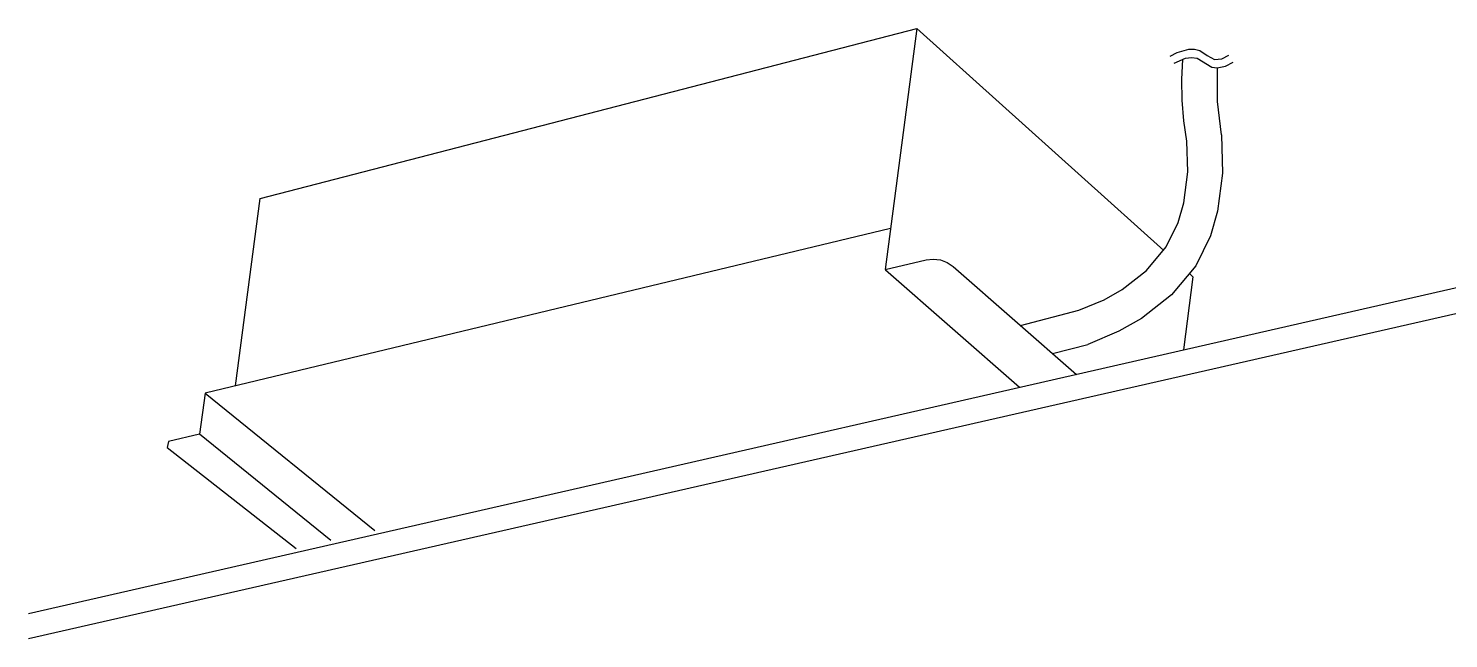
# Model space of a CAD drawing. Header units: millimetres. Extents: x 14 to 828, y 15 to 581.
# Drawn here: x 582.27 to 608.35, y 497.17 to 508.37 of the extents above; entities that cross this region are included whole.
import ezdxf

# ---------------------------------------------------------------- set-up
doc = ezdxf.new("R2010")
doc.units = ezdxf.units.MM
doc.header["$LTSCALE"] = 0.2
doc.layers.add('1_シンボル', color=2, linetype='Continuous')

msp = doc.modelspace()

# ---------------------------------------------------------------- linework, layer by layer
at = {"layer": '1_シンボル', "color": 7}
for points in [[(586.075, 501.81), (586.528, 505.251), (598.59, 508.371), (603.121, 504.293)], [(598.59, 508.371), (598.007, 503.943), (598.757, 504.123), (598.889, 504.138), (599.021, 504.122), (599.146, 504.074), (599.256, 504), (601.521, 502.016)], [(603.238, 507.864), (603.367, 507.93), (603.58, 507.991), (603.685, 507.992), (603.784, 507.963), (603.916, 507.871), (604.052, 507.799), (604.188, 507.812), (604.319, 507.877)], [(603.314, 507.735), (603.52, 507.824), (603.629, 507.839), (603.732, 507.822), (604.004, 507.657), (604.102, 507.644), (604.255, 507.678), (604.398, 507.75)], [(603.545, 506.301), (603.489, 506.675), (603.459, 507.052), (603.453, 507.431), (603.472, 507.809)], [(604.181, 506.417), (604.107, 507.029), (604.108, 507.644)], [(600.49, 502.919), (601.563, 503.196), (602.026, 503.391), (602.358, 503.579), (602.807, 503.928), (603.164, 504.359), (603.383, 504.805), (603.488, 505.168), (603.561, 505.735), (603.545, 506.301)], [(604.181, 506.417), (604.2, 505.716), (604.11, 505.014), (603.981, 504.564), (603.709, 504.011), (603.266, 503.478), (602.71, 503.045), (602.298, 502.812), (601.725, 502.57)], [(598.106, 504.698), (585.517, 501.676), (588.633, 499.155)], [(582.274, 497.631), (612.197, 504.459)], [(582.274, 497.171), (612.328, 504.014)], [(598.014, 503.937), (600.473, 501.783)], [(603.606, 503.858), (603.658, 503.81), (603.482, 502.47)], [(601.079, 502.403), (601.725, 502.57)], [(585.517, 501.676), (585.417, 500.921)], [(587.827, 498.971), (585.417, 500.921), (584.848, 500.789), (584.821, 500.677), (587.192, 498.826)]]:
    msp.add_lwpolyline(points, dxfattribs=at)

doc.saveas('drawing.dxf')
